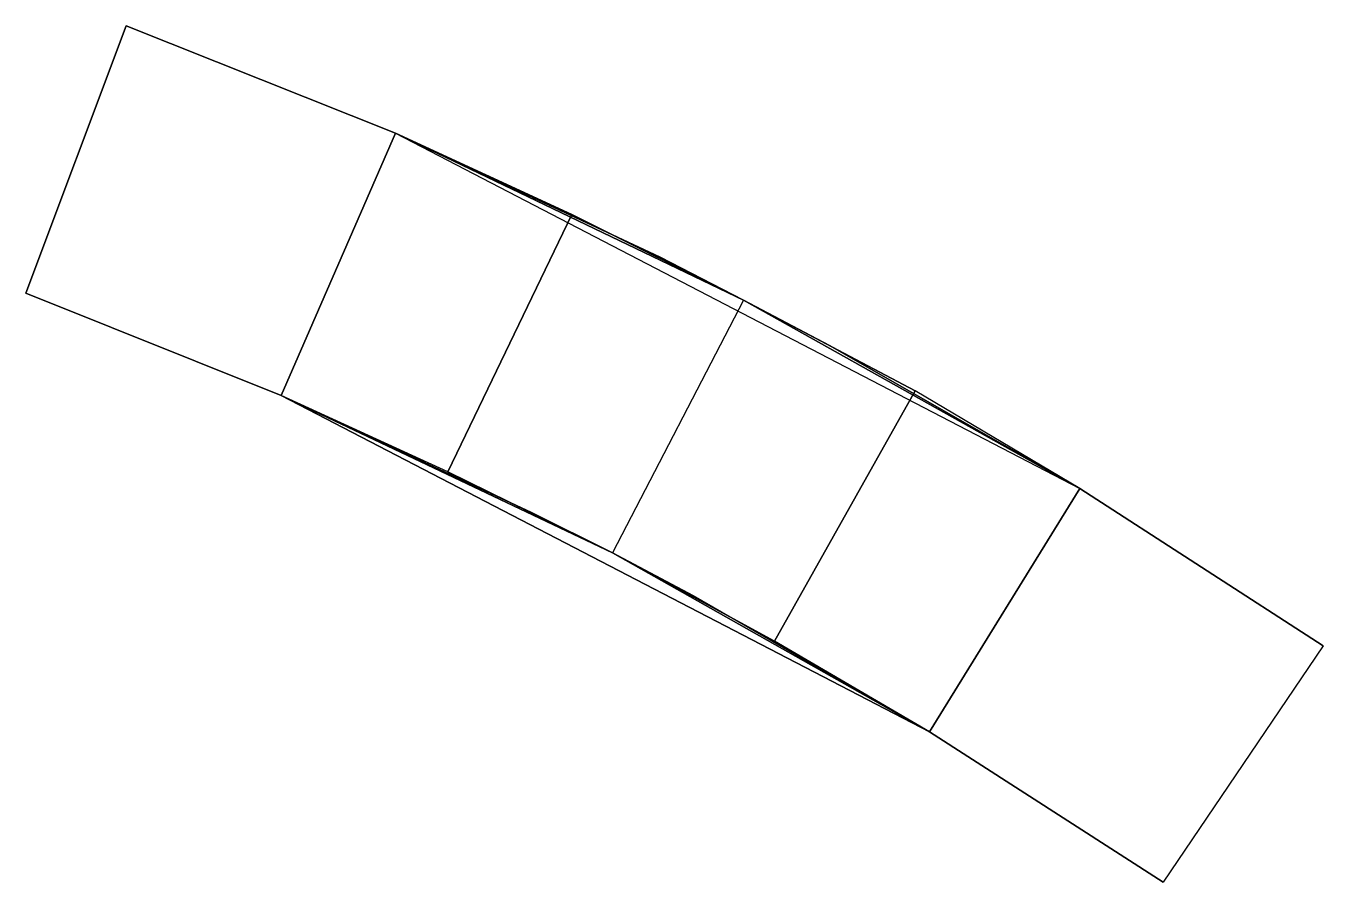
# Model space of a CAD drawing. Extents: x 7.88 to 13.32, y 18.58 to 22.17.
import ezdxf

# ---------------------------------------------------------------- set-up
doc = ezdxf.new("R2010")
doc.units = 0
doc.header["$MEASUREMENT"] = 0
doc.layers.add('Boundaries', color=4, linetype='CONTINUOUS')

msp = doc.modelspace()

# ---------------------------------------------------------------- linework, layer by layer
at = {"layer": 'Boundaries', "linetype": 'ByBlock', "ltscale": 100}
for points in [[(8.3, 22.17, 57.58), (7.88, 21.05, 57.58), (8.95, 20.62, 58.95), (9.43, 21.72, 58.95)], [(8.3, 22.17, 57.58), (9.43, 21.72, 56.77), (8.95, 20.62, 56.77), (7.88, 21.05, 57.58)], [(8.95, 20.62, 58.95), (9.43, 21.72, 58.95), (12.3, 20.23, 58.95), (11.67, 19.21, 58.95)], [(9.43, 21.72, 56.77), (10.17, 21.38, 56.22), (9.65, 20.3, 56.22), (8.95, 20.62, 56.77)], [(10.17, 21.38, 56.22), (10.89, 21.02, 55.67), (10.34, 19.96, 55.67), (9.65, 20.3, 56.22)], [(10.34, 19.96, 55.67), (11.02, 19.59, 56.22), (11.61, 20.64, 56.22), (10.89, 21.02, 55.67)], [(11.02, 19.59, 56.22), (11.67, 19.21, 56.77), (12.3, 20.23, 56.77), (11.61, 20.64, 56.22)], [(11.67, 19.21, 58.95), (12.3, 20.23, 58.95), (13.32, 19.57, 57.58), (12.65, 18.58, 57.58)], [(11.67, 19.21, 56.77), (12.3, 20.23, 56.77), (13.32, 19.57, 57.58), (12.65, 18.58, 57.58)]]:
    msp.add_3dface(points, dxfattribs=at)
at = {"layer": 'Boundaries'}
for points in [[(9.43, 21.72, 58.95), (10.54, 21.2, 57.58), (9.43, 21.72, 56.77), (8.3, 22.17, 57.58)], [(9.43, 21.72, 58.95), (10.89, 21.02, 57.86), (10.54, 21.2, 57.58)], [(9.43, 21.72, 58.95), (12.3, 20.23, 58.95), (10.89, 21.02, 57.86)], [(9.43, 21.72, 56.77), (10.54, 21.2, 57.58), (10.89, 21.02, 57.13), (10.17, 21.38, 56.22)], [(10.17, 21.38, 56.22), (10.89, 21.02, 57.13), (11.61, 20.64, 56.22), (10.89, 21.02, 55.67)], [(10.54, 21.2, 57.58), (10.89, 21.02, 57.86), (11.25, 20.83, 57.58), (10.89, 21.02, 57.13)], [(8.95, 20.62, 58.95), (10, 20.13, 57.58), (8.95, 20.62, 56.77), (7.88, 21.05, 57.58)], [(12.3, 20.23, 58.95), (11.25, 20.83, 57.58), (10.89, 21.02, 57.86)], [(10.89, 21.02, 57.13), (11.25, 20.83, 57.58), (12.3, 20.23, 56.77), (11.61, 20.64, 56.22)], [(12.3, 20.23, 58.95), (13.32, 19.57, 57.58), (12.3, 20.23, 56.77), (11.25, 20.83, 57.58)], [(8.95, 20.62, 58.95), (10.34, 19.96, 57.86), (10, 20.13, 57.58)], [(8.95, 20.62, 58.95), (11.67, 19.21, 58.95), (10.34, 19.96, 57.86)], [(8.95, 20.62, 56.77), (10, 20.13, 57.58), (10.34, 19.96, 57.13), (9.65, 20.3, 56.22)], [(9.65, 20.3, 56.22), (10.34, 19.96, 57.13), (11.02, 19.59, 56.22), (10.34, 19.96, 55.67)], [(10, 20.13, 57.58), (10.34, 19.96, 57.86), (10.68, 19.78, 57.58), (10.34, 19.96, 57.13)], [(11.67, 19.21, 58.95), (10.68, 19.78, 57.58), (10.34, 19.96, 57.86)], [(10.34, 19.96, 57.13), (10.68, 19.78, 57.58), (11.67, 19.21, 56.77), (11.02, 19.59, 56.22)], [(11.67, 19.21, 58.95), (12.65, 18.58, 57.58), (11.67, 19.21, 56.77), (10.68, 19.78, 57.58)]]:
    msp.add_3dface(points, dxfattribs=at)

doc.saveas('drawing.dxf')
